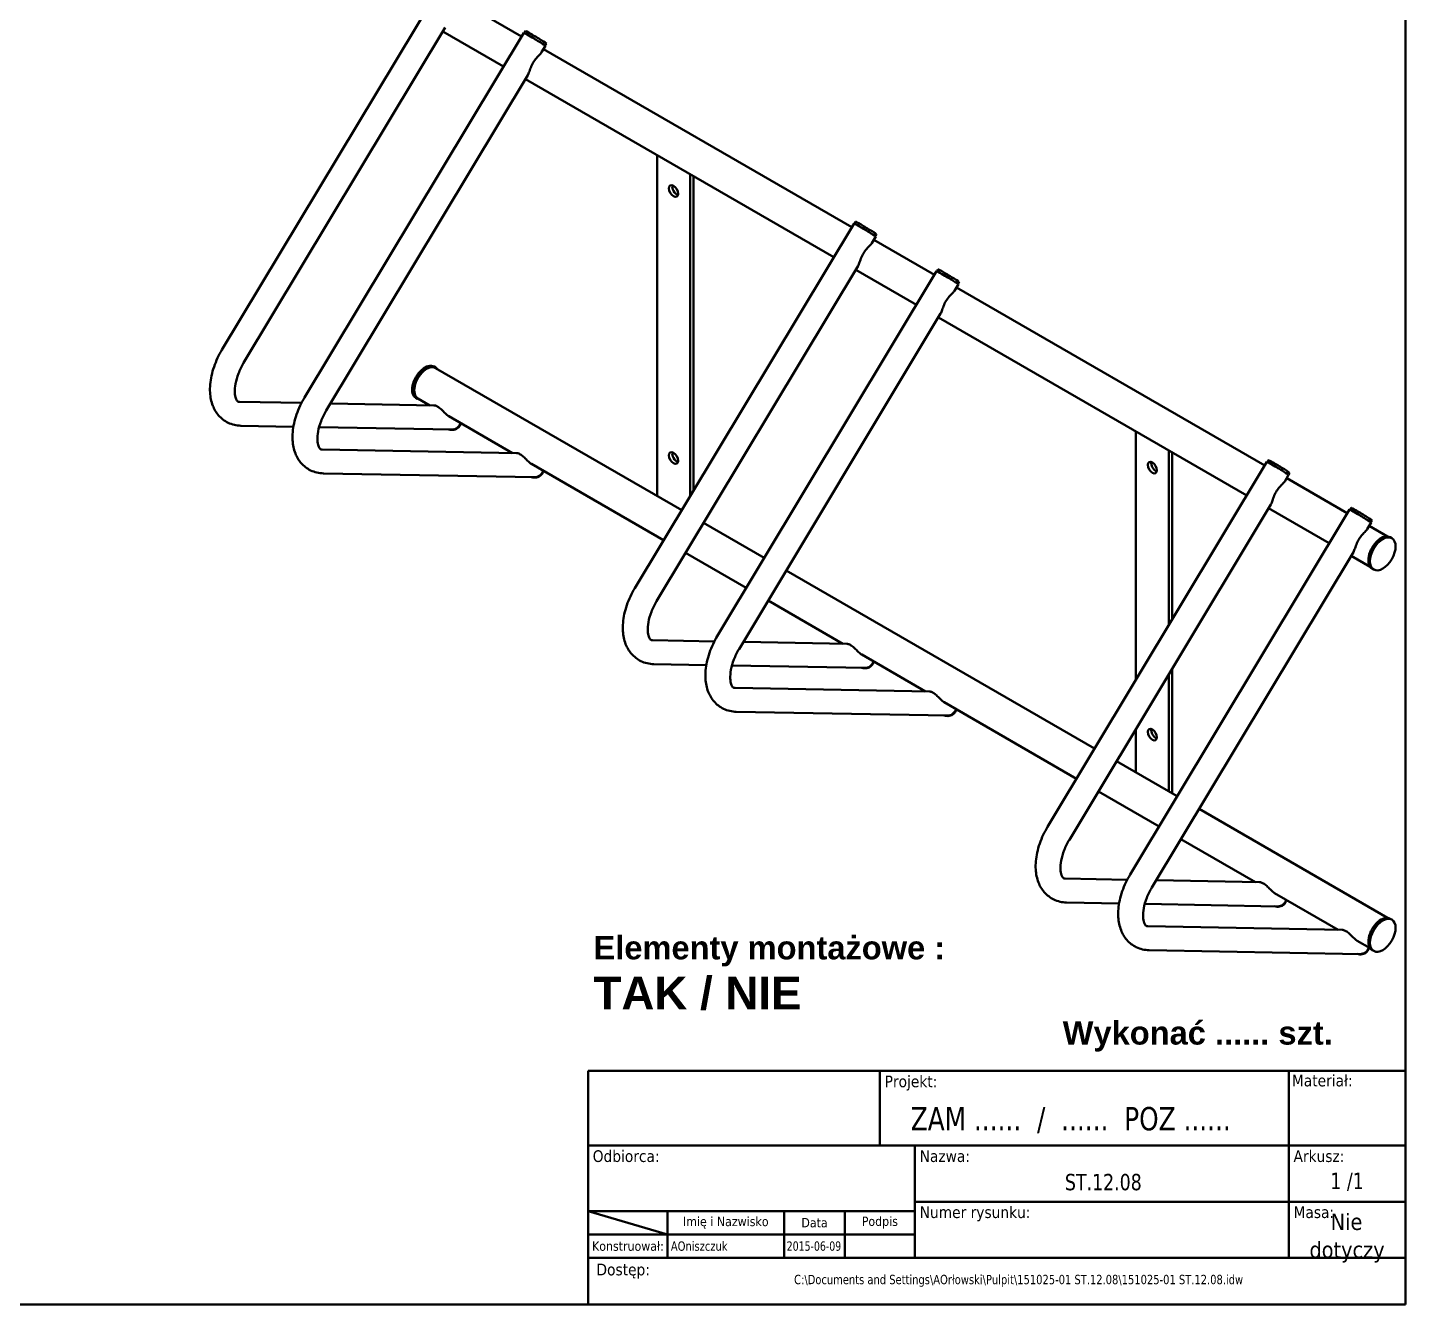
# Model space of a CAD drawing. Header units: millimetres. Extents: x 10 to 2960, y 10 to 2090.
# Drawn here: x 1485 to 2960, y 10 to 1377 of the extents above; entities that cross this region are included whole.
import ezdxf
from ezdxf.enums import TextEntityAlignment as Align

# ---------------------------------------------------------------- set-up
doc = ezdxf.new("R2010")
doc.units = ezdxf.units.MM
doc.header["$LTSCALE"] = 5
for name, color, linetype, lineweight in [('Geometria szkicu (ISO)', 7, 'Continuous', 25), ('Gruba ARTUR', 7, 'Continuous', 50), ('Krawędzie widoczneARTUR', 7, 'Continuous', 50), ('Symbol (ISO)', 7, 'Continuous', 25), ('SymboleARTUR', 7, 'Continuous', 18), ('SzkicARTUR', 7, 'Continuous', 35), ('Tytuł (ISO)', 7, 'Continuous', 50)]:
    doc.layers.add(name, color=color, linetype=linetype, lineweight=lineweight)
doc.styles.add('STANDARD-ARTUR', font='ARIAL.TTF')
doc.styles.add('Styl tekstu34', font='TAHOMA.TTF', dxfattribs={"width": 0.9})
doc.styles.add('Styl tekstu36', font='TAHOMA.TTF', dxfattribs={"width": 0.85})
doc.styles.add('Styl tekstu54', font='TAHOMA.TTF', dxfattribs={"width": 0.9})
doc.styles.add('TB napisy w tabelce', font='TAHOMA.TTF', dxfattribs={"width": 0.9})
doc.styles.add('TB opis w tabelce', font='TAHOMA.TTF')
doc.styles.add('Tekst notatki (ISO)', font='TAHOMA.TTF')

# ---------------------------------------------------------------- blocks, each defined once
blk = doc.blocks.new('Ramki Zwykła')
at = {"layer": 'SzkicARTUR', "lineweight": 50}
for p, q in [((592, 2), (592, 418)), ((2, 2), (592, 2))]:
    blk.add_line(p, q, dxfattribs=at)
blk = doc.blocks.new('Tabelki rysunkowe Inoplex')
at = {"layer": 'Geometria szkicu (ISO)', "lineweight": 50}
blk.add_line((196.54, 129.97), (196.54, 79.97), dxfattribs=at)
at = {"layer": 'Gruba ARTUR'}
for p, q in [((371.54, 129.97), (196.54, 129.97)), ((346.58, 113.97), (346.58, 129.97)), ((371.54, 79.97), (371.54, 129.97)), ((266.54, 113.97), (371.54, 113.97)), ((266.54, 113.97), (266.54, 89.97)), ((346.58, 113.97), (346.58, 89.97)), ((196.54, 79.97), (371.54, 79.97))]:
    blk.add_line(p, q, dxfattribs=at)
at = {"layer": 'Gruba ARTUR', "lineweight": 50}
for p, q in [((259.04, 129.97), (259.04, 113.97)), ((266.54, 113.97), (196.54, 113.97))]:
    blk.add_line(p, q, dxfattribs=at)
at = {"layer": 'Tytuł (ISO)'}
for p, q in [((196.54, 129.97), (371.54, 129.97)), ((196.54, 113.97), (196.54, 129.97)), ((196.54, 129.97), (266.54, 129.97)), ((266.54, 101.97), (346.58, 101.97)), ((346.58, 101.97), (371.54, 101.97)), ((196.54, 99.97), (213.54, 94.97)), ((196.54, 99.97), (266.54, 99.97)), ((213.54, 99.97), (213.54, 89.97)), ((238.54, 99.97), (238.54, 89.97)), ((251.54, 99.97), (251.54, 89.97)), ((196.54, 94.97), (266.54, 94.97)), ((196.54, 89.97), (371.54, 89.97))]:
    blk.add_line(p, q, dxfattribs=at)
at = {"layer": 'Symbol (ISO)', "char_height": 2.5, "attachment_point": 1, "style": 'TB opis w tabelce'}
for s, insert in [('Projekt:', (260.04, 128.97)), ('Materiał:', (347.24, 129.15)), ('Odbiorca:', (197.54, 112.97)), ('Nazwa:', (267.54, 112.97)), ('Arkusz:', (347.58, 112.97)), ('Numer rysunku:', (267.54, 100.97)), ('Masa:', (347.58, 100.97)), ('Dostęp:', (198.34, 88.7))]:
    blk.add_mtext(s, dxfattribs=dict(at, insert=insert))
at = {"layer": 'Symbol (ISO)'}
for s, insert, char_height, width, attachment_point, style in [('1 \\fTahoma|b0|i0;/1 ', (359.04, 106.2), 3.5, 24.3783, 5, 'TB napisy w tabelce'), ('\\fTahoma|b0|i0;\\H2.0000;Imię i Nazwisko', (226.03, 97.47), 2, 24.8698, 5, 'TB opis w tabelce'), ('\\fTahoma|b0|i0;\\H2.0000;Data', (245.03, 97.46), 2, 12.886, 5, 'TB opis w tabelce'), ('\\fTahoma|b0|i0;\\H2.0000;Podpis', (259.02, 97.49), 2, 14.8205, 5, 'TB opis w tabelce'), ('\\fTahoma|b0|i0;\\H2.0000; Konstruował:', (196.64, 92.44), 2, 16.8801, 4, 'TB opis w tabelce'), ('\\fTahoma|b0|i0;\\H2.0000; AOniszczuk', (213.6, 92.45), 2, 24.9099, 4, 'TB napisy w tabelce')]:
    blk.add_mtext(s, dxfattribs=dict(at, insert=insert, char_height=char_height, width=width, attachment_point=attachment_point, style=style))
for tag, p, height, style, width in [('PROJEKT_001', (265.63, 117.24), 5, 'Styl tekstu54', 0.9), ('NUMER_CZĘŚCI_001', (297.46, 104.42), 3.5, 'TB napisy w tabelce', 0.9), ('DATA_UTWORZENIA_001', (239.08, 91.47), 2, 'Styl tekstu36', 0.85), ('NAZWA_PLIKU_I_ŚCIEŻKA_001', (240.66, 84.31), 2, 'Styl tekstu34', 0.9)]:
    blk.add_attdef(tag, p, '', height=height, dxfattribs=dict(at, style=style, width=width))
at = {"layer": 'Symbol (ISO)', "width": 0.9}
for tag, height, style, p in [('MATERIAŁ', 5, 'Styl tekstu54', (359.15, 120)), ('SŁOWA_KLUCZOWE', 3.5, 'TB napisy w tabelce', (231.54, 105.97)), ('OPIS', 3.5, 'TB napisy w tabelce', (306.53, 94.11))]:
    blk.add_attdef(tag, text='', height=height, dxfattribs=dict(at, style=style)).set_placement(p, align=Align.MIDDLE_CENTER)
at = {"layer": 'Tytuł (ISO)', "style": 'Tekst notatki (ISO)'}
for tag, p in [('MASA\\P2;_001', (355.54, 95.92)), ('MASA\\P2;_002', (351, 89.93))]:
    blk.add_attdef(tag, p, '', height=3.5, dxfattribs=at)

msp = doc.modelspace()

# ---------------------------------------------------------------- linework, layer by layer
at = {"layer": 'Krawędzie widoczneARTUR'}
for p, q in [((1693.057, 1031.615), (1927.823, 1422.115)), ((2013.883, 1367.211), (1948.986, 1404.68)), ((1716.339, 1017.703), (1932.136, 1376.652)), ((1994.558, 1335.067), (1929.661, 1372.535)), ((2017.891, 1373.032), (2016.627, 1370.93)), ((1781.446, 980.584), (2016.211, 1371.084)), ((2035.282, 1350.167), (2039.492, 1357.172)), ((2040.388, 1359.507), (2039.16, 1357.465)), ((2367.436, 1163.087), (2037.374, 1353.649)), ((1804.727, 966.672), (2020.524, 1325.621)), ((2348.111, 1130.943), (2018.05, 1321.504)), ((2158.812, 875.288), (2158.812, 1240.235)), ((2194.167, 1219.823), (2194.167, 874.878)), ((2197.703, 1217.782), (2197.703, 880.759)), ((2134.999, 776.46), (2369.764, 1166.96)), ((2371.444, 1168.908), (2370.18, 1166.806)), ((2388.835, 1146.043), (2393.046, 1153.047)), ((2393.941, 1155.383), (2392.714, 1153.341)), ((2455.825, 1112.056), (2390.928, 1149.524)), ((2158.281, 762.547), (2374.078, 1121.497)), ((2223.388, 725.429), (2458.153, 1115.929)), ((2436.5, 1079.912), (2371.603, 1117.38)), ((2459.832, 1117.877), (2458.569, 1115.775)), ((2477.223, 1095.012), (2481.434, 1102.016)), ((2809.378, 907.932), (2479.316, 1098.493)), ((2482.33, 1104.352), (2481.102, 1102.31)), ((2246.669, 711.516), (2462.466, 1070.466)), ((2790.053, 875.788), (2459.991, 1066.349)), ((1921.896, 1012.793), (1920.128, 1013.814)), ((2185.241, 860.03), (1921.584, 1012.252)), ((1778.243, 974.827), (1712.026, 976.035)), ((1920.007, 972.24), (1809.289, 974.26)), ((1902.521, 979.235), (1900.753, 980.255)), ((1915.752, 972.317), (1902.834, 979.776)), ((2004.141, 921.286), (1935.983, 960.637)), ((1769.619, 949.47), (1713.4, 950.495)), ((1939.333, 946.373), (1797.069, 948.969)), ((1939.977, 945.991), (1938.406, 946.02)), ((2671.464, 944.255), (2671.464, 678.532)), ((2008.395, 921.209), (1800.414, 925.004)), ((2706.82, 737.34), (2706.82, 923.843)), ((2710.355, 743.221), (2710.355, 921.801)), ((2165.916, 827.885), (2024.371, 909.606)), ((2576.941, 521.305), (2811.706, 911.805)), ((2813.386, 913.753), (2812.122, 911.651)), ((2835.883, 900.228), (2834.655, 898.186)), ((2027.721, 895.342), (1801.789, 899.464)), ((2028.365, 894.96), (2026.794, 894.989)), ((2830.777, 890.888), (2834.988, 897.892)), ((2897.766, 856.901), (2832.869, 894.369)), ((2600.222, 507.392), (2816.02, 866.342)), ((2665.329, 470.274), (2900.094, 860.773)), ((2878.442, 824.757), (2813.545, 862.225)), ((2901.774, 862.722), (2900.51, 860.62)), ((2273.629, 808.999), (2208.732, 846.467)), ((2919.165, 839.857), (2923.376, 846.861)), ((2940.912, 831.991), (2921.258, 843.338)), ((2924.272, 849.197), (2923.044, 847.155)), ((2943.665, 831.123), (2945.433, 830.102)), ((2254.304, 776.854), (2189.407, 814.323)), ((2688.611, 456.361), (2904.408, 815.311)), ((2922.162, 799.515), (2901.933, 811.194)), ((2924.29, 797.564), (2926.058, 796.544)), ((2627.182, 604.874), (2297.121, 795.436)), ((2357.694, 717.162), (2277.796, 763.292)), ((2220.185, 719.671), (2153.968, 720.88)), ((2361.948, 717.085), (2251.231, 719.105)), ((2211.561, 694.314), (2155.342, 695.34)), ((2381.274, 691.218), (2239.011, 693.814)), ((2446.083, 666.131), (2377.925, 705.482)), ((2381.919, 690.836), (2380.348, 690.864)), ((2706.82, 558.896), (2706.82, 684.703)), ((2710.355, 556.854), (2710.355, 690.583)), ((2450.337, 666.054), (2242.356, 669.849)), ((2607.858, 572.73), (2466.313, 654.451)), ((2469.663, 640.187), (2243.73, 644.309)), ((2470.307, 639.805), (2468.736, 639.833)), ((2671.464, 625.894), (2671.464, 579.308)), ((2715.571, 553.843), (2650.674, 591.312)), ((2696.246, 521.699), (2631.349, 559.167)), ((2940.912, 423.742), (2739.062, 540.28)), ((2799.636, 462.007), (2719.738, 508.136)), ((2662.126, 464.516), (2595.909, 465.724)), ((2803.89, 461.929), (2693.173, 463.95)), ((2888.024, 410.976), (2819.867, 450.327)), ((2653.503, 439.159), (2597.284, 440.185)), ((2823.216, 436.062), (2680.952, 438.658)), ((2823.861, 435.681), (2822.29, 435.709)), ((2892.278, 410.898), (2684.298, 414.693)), ((2943.665, 422.875), (2945.433, 421.854)), ((2922.162, 391.266), (2908.255, 399.296)), ((2911.605, 385.031), (2685.672, 389.154)), ((2912.249, 384.65), (2910.678, 384.678)), ((2924.29, 389.316), (2926.058, 388.295))]:
    msp.add_line(p, q, dxfattribs=at)
for centre, major_axis, ratio, start_param, end_param in [((2029.139, 1366.27), (-11.249, 6.763), 0.02501685, 3.14159265, 6.28318531), ((2027.852, 1364.128), (11.641, -6.956), 0.02390911, 6.28312154, 9.4247142), ((2027.852, 1364.128), (-11.249, 6.763), 0.02501685, 4.59893857, 6.05724159), ((2180.025, 1203.71), (3.438, -5.954), 0.57735027, 3.68173663, 5.74304133), ((2381.405, 1160.004), (11.641, -6.956), 0.02390911, 6.28312154, 9.4247142), ((2381.405, 1160.004), (-11.249, 6.763), 0.02501685, 4.59893857, 6.05724159), ((2382.693, 1162.146), (-11.249, 6.763), 0.02501685, 3.14159265, 6.28318531), ((2469.793, 1108.973), (11.641, -6.956), 0.02390911, 6.28312154, 9.4247142), ((2469.793, 1108.973), (-11.249, 6.763), 0.02501685, 4.59893857, 6.05724159), ((2471.081, 1111.114), (-11.249, 6.763), 0.02501685, 3.14159265, 6.28318531), ((1910.441, 997.035), (-9.687, -16.779), 0.57735027, 3.14159265, 6.28318531), ((1912.209, 996.014), (-9.375, -16.238), 0.57735027, 3.14159265, 6.28318531), ((1912.209, 996.014), (9.688, 16.779), 0.57735027, 6.02849725, 9.67946602), ((1938.645, 959.142), (-0.239, -13.123), 0.77777897, 6.04518094, 6.60596448), ((1938.645, 959.142), (2.724, -12.571), 0.82616511, 6.09073712, 7.20752181), ((1940.217, 959.114), (-0.239, -13.123), 0.77777897, 0, 1.10059787), ((2180.025, 917.937), (3.438, -5.954), 0.57735027, 3.68173663, 5.74304133), ((2027.034, 908.111), (2.724, -12.571), 0.82616511, 6.09073712, 7.20752181), ((2028.605, 908.083), (-0.239, -13.123), 0.77777897, 0, 1.10059787), ((2692.678, 907.73), (3.438, -5.954), 0.57735027, 3.68173663, 5.74304133), ((2823.347, 904.848), (11.641, -6.956), 0.02390911, 6.28312154, 9.4247142), ((2823.347, 904.848), (-11.249, 6.763), 0.02501685, 4.59893857, 6.05724159), ((2824.634, 906.99), (-11.249, 6.763), 0.02501685, 3.14159265, 6.28318531), ((2027.034, 908.111), (-0.239, -13.123), 0.77777897, 6.04518094, 6.60596448), ((2911.735, 853.817), (11.641, -6.956), 0.02390911, 6.28312154, 9.4247142), ((2911.735, 853.817), (-11.249, 6.763), 0.02501685, 4.59893857, 6.05724159), ((2913.023, 855.959), (-11.249, 6.763), 0.02501685, 3.14159265, 6.28318531), ((2933.978, 814.344), (-9.688, -16.779), 0.57735027, 3.14159265, 6.28318531), ((2380.587, 703.987), (2.724, -12.571), 0.82616511, 6.09073712, 7.20752181), ((2382.158, 703.959), (-0.239, -13.123), 0.77777897, 0, 1.10059787), ((2380.587, 703.987), (-0.239, -13.123), 0.77777897, 6.04518094, 6.60596448), ((2468.976, 652.956), (-0.239, -13.123), 0.77777897, 6.04518094, 6.60596448), ((2468.976, 652.956), (2.724, -12.571), 0.82616511, 6.09073712, 7.20752181), ((2470.547, 652.928), (-0.239, -13.123), 0.77777897, 0, 1.10059787), ((2692.678, 621.957), (3.438, -5.954), 0.57735027, 3.68173663, 5.74304133), ((2822.529, 448.832), (2.724, -12.571), 0.82616511, 6.09073712, 7.20752181), ((2824.1, 448.803), (-0.239, -13.123), 0.77777897, 0, 1.10059787), ((2822.529, 448.832), (-0.239, -13.123), 0.77777897, 6.04518094, 6.60596448), ((2933.978, 406.095), (-9.687, -16.779), 0.57735027, 3.14159265, 6.28318531), ((2910.917, 397.801), (-0.239, -13.123), 0.77777897, 6.04518094, 6.60596448), ((2910.917, 397.801), (2.724, -12.571), 0.82616511, 6.09073712, 7.20752181), ((2912.488, 397.772), (-0.239, -13.123), 0.77777897, 0, 1.10059787)]:
    msp.add_ellipse(centre, major_axis=major_axis, ratio=ratio, start_param=start_param, end_param=end_param, dxfattribs=at)
for centre, major_axis in [((2176.49, 1201.669), (3.437, -5.954)), ((2176.49, 915.895), (3.437, -5.954)), ((2689.142, 905.689), (-3.437, 5.954)), ((2935.746, 813.323), (9.688, 16.779)), ((2689.142, 619.915), (-3.437, 5.954)), ((2935.746, 405.075), (9.687, 16.779))]:
    msp.add_ellipse(centre, major_axis=major_axis, ratio=0.57735027, dxfattribs=at)
for points, knots in [([(2020.524, 1325.622), (2020.675, 1325.874), (2020.823, 1326.158), (2021.247, 1327.085), (2021.512, 1327.806), (2022.272, 1330.008), (2022.839, 1331.835), (2024.302, 1335.56), (2025.209, 1337.452), (2027.202, 1340.767), (2028.441, 1342.445), (2031.016, 1345.435), (2032.339, 1346.754), (2033.883, 1348.384), (2034.378, 1348.927), (2034.968, 1349.687), (2035.139, 1349.933), (2035.28, 1350.167)], [1.11997074, 1.11997074, 1.11997074, 1.11997074, 1.23272213, 1.23272213, 1.45582849, 1.45582849, 1.92015296, 1.92015296, 2.38447743, 2.38447743, 2.84880191, 2.84880191, 3.31312638, 3.31312638, 3.53623274, 3.53623274, 3.64898413, 3.64898413, 3.64898413, 3.64898413]), ([(2374.077, 1121.498), (2374.229, 1121.75), (2374.376, 1122.034), (2374.8, 1122.961), (2375.065, 1123.682), (2375.826, 1125.884), (2376.393, 1127.71), (2377.855, 1131.436), (2378.763, 1133.328), (2380.756, 1136.643), (2381.994, 1138.321), (2384.569, 1141.311), (2385.893, 1142.63), (2387.436, 1144.26), (2387.932, 1144.803), (2388.522, 1145.563), (2388.693, 1145.809), (2388.833, 1146.043)], [1.11997074, 1.11997074, 1.11997074, 1.11997074, 1.23272213, 1.23272213, 1.45582849, 1.45582849, 1.92015296, 1.92015296, 2.38447743, 2.38447743, 2.84880191, 2.84880191, 3.31312638, 3.31312638, 3.53623274, 3.53623274, 3.64898413, 3.64898413, 3.64898413, 3.64898413]), ([(2462.466, 1070.467), (2462.617, 1070.719), (2462.765, 1071.003), (2463.189, 1071.93), (2463.453, 1072.651), (2464.214, 1074.853), (2464.781, 1076.679), (2466.243, 1080.405), (2467.151, 1082.297), (2469.144, 1085.612), (2470.383, 1087.29), (2472.957, 1090.28), (2474.281, 1091.599), (2475.825, 1093.229), (2476.32, 1093.772), (2476.91, 1094.532), (2477.081, 1094.778), (2477.222, 1095.012)], [1.11997074, 1.11997074, 1.11997074, 1.11997074, 1.23272213, 1.23272213, 1.45582849, 1.45582849, 1.92015296, 1.92015296, 2.38447743, 2.38447743, 2.84880191, 2.84880191, 3.31312638, 3.31312638, 3.53623274, 3.53623274, 3.64898413, 3.64898413, 3.64898413, 3.64898413]), ([(1713.4, 950.495), (1708.693, 950.581), (1703.911, 951.66), (1695.816, 955.593), (1692.333, 958.293), (1686.882, 964.569), (1684.79, 968.152), (1681.615, 976.308), (1680.662, 981.041), (1680.017, 991.684), (1680.564, 997.802), (1683.269, 1010.284), (1685.522, 1016.809), (1689.838, 1025.944), (1691.382, 1028.828), (1693.057, 1031.615)], [0, 0, 0, 0, 1.38981806, 1.38981806, 2.63883367, 2.63883367, 3.83881694, 3.83881694, 5.207597, 5.207597, 6.81119481, 6.81119481, 8.46768551, 8.46768551, 9.24837639, 9.24837639, 9.24837639, 9.24837639]), ([(1716.339, 1017.703), (1714.17, 1014.095), (1712.277, 1010.238), (1709.359, 1002.711), (1708.281, 998.941), (1707.01, 992.059), (1706.78, 988.838), (1707.012, 983.591), (1707.438, 981.443), (1708.442, 978.513), (1708.991, 977.628), (1709.74, 976.7), (1709.957, 976.55), (1710.467, 976.256), (1710.852, 976.056), (1712.026, 976.035)], [0, 0, 0, 0, 1.0106047, 1.0106047, 1.99962907, 1.99962907, 2.95926179, 2.95926179, 3.85658033, 3.85658033, 4.68890499, 4.68890499, 5.44818931, 5.44818931, 6.51234797, 6.51234797, 6.51234797, 6.51234797]), ([(1801.789, 899.464), (1797.082, 899.55), (1792.299, 900.629), (1784.205, 904.562), (1780.721, 907.262), (1775.27, 913.537), (1773.178, 917.121), (1770.003, 925.276), (1769.051, 930.01), (1768.405, 940.653), (1768.953, 946.771), (1771.657, 959.253), (1773.91, 965.778), (1778.227, 974.913), (1779.77, 977.797), (1781.446, 980.584)], [0, 0, 0, 0, 1.38981806, 1.38981806, 2.63883367, 2.63883367, 3.83881694, 3.83881694, 5.207597, 5.207597, 6.81119481, 6.81119481, 8.46768551, 8.46768551, 9.24837639, 9.24837639, 9.24837639, 9.24837639]), ([(1804.727, 966.672), (1802.559, 963.064), (1800.665, 959.207), (1797.748, 951.68), (1796.669, 947.91), (1795.398, 941.028), (1795.169, 937.807), (1795.401, 932.56), (1795.827, 930.412), (1796.83, 927.482), (1797.379, 926.597), (1798.128, 925.669), (1798.346, 925.519), (1798.855, 925.225), (1799.24, 925.025), (1800.414, 925.004)], [0, 0, 0, 0, 1.0106047, 1.0106047, 1.99962907, 1.99962907, 2.95926179, 2.95926179, 3.85658033, 3.85658033, 4.68890499, 4.68890499, 5.44818931, 5.44818931, 6.51234797, 6.51234797, 6.51234797, 6.51234797]), ([(1935.983, 960.639), (1935.376, 960.99), (1934.777, 961.415), (1933.731, 962.266), (1933.212, 962.728), (1932.161, 963.73), (1931.627, 964.269), (1930.581, 965.332), (1930.008, 965.921), (1928.831, 967.092), (1928.226, 967.673), (1926.399, 969.305), (1925.153, 970.239), (1922.895, 971.543), (1921.739, 971.996), (1920.507, 972.21), (1920.246, 972.235), (1920.007, 972.24)], [2.20898786, 2.20898786, 2.20898786, 2.20898786, 2.42244033, 2.42244033, 2.59637774, 2.59637774, 2.77031516, 2.77031516, 2.9619256, 2.9619256, 3.15353605, 3.15353605, 3.53675693, 3.53675693, 3.91997781, 3.91997781, 4.03149767, 4.03149767, 4.03149767, 4.03149767]), ([(2024.372, 909.608), (2023.765, 909.959), (2023.166, 910.384), (2022.119, 911.235), (2021.601, 911.697), (2020.55, 912.699), (2020.015, 913.237), (2018.97, 914.301), (2018.396, 914.89), (2017.219, 916.061), (2016.614, 916.642), (2014.787, 918.274), (2013.541, 919.208), (2011.283, 920.512), (2010.127, 920.965), (2008.895, 921.179), (2008.634, 921.204), (2008.395, 921.208)], [2.20898786, 2.20898786, 2.20898786, 2.20898786, 2.42244033, 2.42244033, 2.59637774, 2.59637774, 2.77031516, 2.77031516, 2.9619256, 2.9619256, 3.15353605, 3.15353605, 3.53675693, 3.53675693, 3.91997781, 3.91997781, 4.03149767, 4.03149767, 4.03149767, 4.03149767]), ([(2816.019, 866.343), (2816.17, 866.595), (2816.318, 866.879), (2816.742, 867.806), (2817.007, 868.527), (2817.767, 870.729), (2818.334, 872.555), (2819.797, 876.281), (2820.705, 878.172), (2822.698, 881.488), (2823.936, 883.166), (2826.511, 886.156), (2827.834, 887.474), (2829.378, 889.105), (2829.873, 889.648), (2830.463, 890.408), (2830.634, 890.654), (2830.775, 890.888)], [1.11997074, 1.11997074, 1.11997074, 1.11997074, 1.23272213, 1.23272213, 1.45582849, 1.45582849, 1.92015296, 1.92015296, 2.38447743, 2.38447743, 2.84880191, 2.84880191, 3.31312638, 3.31312638, 3.53623274, 3.53623274, 3.64898413, 3.64898413, 3.64898413, 3.64898413]), ([(2904.407, 815.312), (2904.559, 815.564), (2904.706, 815.848), (2905.13, 816.775), (2905.395, 817.496), (2906.156, 819.698), (2906.723, 821.524), (2908.185, 825.25), (2909.093, 827.141), (2911.086, 830.457), (2912.324, 832.135), (2914.899, 835.125), (2916.223, 836.443), (2917.766, 838.074), (2918.262, 838.617), (2918.852, 839.377), (2919.023, 839.623), (2919.163, 839.857)], [1.11997074, 1.11997074, 1.11997074, 1.11997074, 1.23272213, 1.23272213, 1.45582849, 1.45582849, 1.92015296, 1.92015296, 2.38447743, 2.38447743, 2.84880191, 2.84880191, 3.31312638, 3.31312638, 3.53623274, 3.53623274, 3.64898413, 3.64898413, 3.64898413, 3.64898413]), ([(2155.342, 695.34), (2150.635, 695.426), (2145.853, 696.505), (2137.758, 700.438), (2134.275, 703.138), (2128.824, 709.413), (2126.732, 712.997), (2123.557, 721.152), (2122.604, 725.886), (2121.959, 736.529), (2122.506, 742.647), (2125.211, 755.128), (2127.464, 761.654), (2131.78, 770.789), (2133.324, 773.673), (2134.999, 776.46)], [0, 0, 0, 0, 1.38981806, 1.38981806, 2.63883367, 2.63883367, 3.83881694, 3.83881694, 5.207597, 5.207597, 6.81119481, 6.81119481, 8.46768551, 8.46768551, 9.24837639, 9.24837639, 9.24837639, 9.24837639]), ([(2158.281, 762.547), (2156.112, 758.94), (2154.219, 755.082), (2151.301, 747.556), (2150.223, 743.786), (2148.952, 736.904), (2148.722, 733.683), (2148.954, 728.436), (2149.38, 726.288), (2150.383, 723.358), (2150.933, 722.473), (2151.682, 721.545), (2151.899, 721.395), (2152.408, 721.1), (2152.794, 720.901), (2153.968, 720.88)], [0, 0, 0, 0, 1.0106047, 1.0106047, 1.99962907, 1.99962907, 2.95926179, 2.95926179, 3.85658033, 3.85658033, 4.68890499, 4.68890499, 5.44818931, 5.44818931, 6.51234797, 6.51234797, 6.51234797, 6.51234797]), ([(2243.73, 644.309), (2239.024, 644.395), (2234.241, 645.474), (2226.146, 649.407), (2222.663, 652.107), (2217.212, 658.382), (2215.12, 661.966), (2211.945, 670.121), (2210.992, 674.855), (2210.347, 685.498), (2210.894, 691.616), (2213.599, 704.097), (2215.852, 710.623), (2220.168, 719.758), (2221.712, 722.642), (2223.388, 725.429)], [0, 0, 0, 0, 1.38981806, 1.38981806, 2.63883367, 2.63883367, 3.83881694, 3.83881694, 5.207597, 5.207597, 6.81119481, 6.81119481, 8.46768551, 8.46768551, 9.24837639, 9.24837639, 9.24837639, 9.24837639]), ([(2246.669, 711.516), (2244.5, 707.909), (2242.607, 704.051), (2239.689, 696.525), (2238.611, 692.755), (2237.34, 685.873), (2237.11, 682.652), (2237.342, 677.405), (2237.769, 675.257), (2238.772, 672.327), (2239.321, 671.442), (2240.07, 670.514), (2240.287, 670.364), (2240.797, 670.069), (2241.182, 669.87), (2242.356, 669.849)], [0, 0, 0, 0, 1.0106047, 1.0106047, 1.99962907, 1.99962907, 2.95926179, 2.95926179, 3.85658033, 3.85658033, 4.68890499, 4.68890499, 5.44818931, 5.44818931, 6.51234797, 6.51234797, 6.51234797, 6.51234797]), ([(2377.925, 705.484), (2377.318, 705.835), (2376.719, 706.26), (2375.672, 707.111), (2375.154, 707.573), (2374.103, 708.575), (2373.569, 709.113), (2372.523, 710.177), (2371.95, 710.766), (2370.772, 711.937), (2370.168, 712.517), (2368.34, 714.15), (2367.094, 715.084), (2364.836, 716.388), (2363.681, 716.84), (2362.448, 717.055), (2362.188, 717.08), (2361.949, 717.084)], [2.20898786, 2.20898786, 2.20898786, 2.20898786, 2.42244033, 2.42244033, 2.59637774, 2.59637774, 2.77031516, 2.77031516, 2.9619256, 2.9619256, 3.15353605, 3.15353605, 3.53675693, 3.53675693, 3.91997781, 3.91997781, 4.03149767, 4.03149767, 4.03149767, 4.03149767]), ([(2466.313, 654.453), (2465.706, 654.804), (2465.107, 655.229), (2464.061, 656.079), (2463.542, 656.542), (2462.492, 657.544), (2461.957, 658.082), (2460.911, 659.146), (2460.338, 659.735), (2459.161, 660.906), (2458.556, 661.486), (2456.729, 663.119), (2455.483, 664.053), (2453.225, 665.357), (2452.069, 665.809), (2450.837, 666.024), (2450.576, 666.049), (2450.337, 666.053)], [2.20898786, 2.20898786, 2.20898786, 2.20898786, 2.42244033, 2.42244033, 2.59637774, 2.59637774, 2.77031516, 2.77031516, 2.9619256, 2.9619256, 3.15353605, 3.15353605, 3.53675693, 3.53675693, 3.91997781, 3.91997781, 4.03149767, 4.03149767, 4.03149767, 4.03149767]), ([(2597.284, 440.185), (2592.577, 440.271), (2587.794, 441.349), (2579.7, 445.283), (2576.216, 447.983), (2570.766, 454.258), (2568.674, 457.842), (2565.498, 465.997), (2564.546, 470.731), (2563.9, 481.374), (2564.448, 487.492), (2567.152, 499.973), (2569.406, 506.499), (2573.722, 515.634), (2575.265, 518.517), (2576.941, 521.305)], [0, 0, 0, 0, 1.38981806, 1.38981806, 2.63883367, 2.63883367, 3.83881694, 3.83881694, 5.207597, 5.207597, 6.81119481, 6.81119481, 8.46768551, 8.46768551, 9.24837639, 9.24837639, 9.24837639, 9.24837639]), ([(2600.222, 507.392), (2598.054, 503.785), (2596.16, 499.927), (2593.243, 492.401), (2592.165, 488.631), (2590.894, 481.748), (2590.664, 478.527), (2590.896, 473.28), (2591.322, 471.133), (2592.325, 468.203), (2592.874, 467.318), (2593.624, 466.39), (2593.841, 466.239), (2594.35, 465.945), (2594.735, 465.746), (2595.909, 465.724)], [0, 0, 0, 0, 1.0106047, 1.0106047, 1.99962907, 1.99962907, 2.95926179, 2.95926179, 3.85658033, 3.85658033, 4.68890499, 4.68890499, 5.44818931, 5.44818931, 6.51234797, 6.51234797, 6.51234797, 6.51234797]), ([(2685.672, 389.154), (2680.965, 389.24), (2676.183, 390.318), (2668.088, 394.252), (2664.605, 396.952), (2659.154, 403.227), (2657.062, 406.811), (2653.887, 414.966), (2652.934, 419.7), (2652.289, 430.343), (2652.836, 436.461), (2655.541, 448.942), (2657.794, 455.468), (2662.11, 464.603), (2663.654, 467.486), (2665.329, 470.274)], [0, 0, 0, 0, 1.38981806, 1.38981806, 2.63883367, 2.63883367, 3.83881694, 3.83881694, 5.207597, 5.207597, 6.81119481, 6.81119481, 8.46768551, 8.46768551, 9.24837639, 9.24837639, 9.24837639, 9.24837639]), ([(2819.867, 450.329), (2819.26, 450.68), (2818.661, 451.105), (2817.614, 451.955), (2817.096, 452.418), (2816.045, 453.42), (2815.511, 453.958), (2814.465, 455.022), (2813.892, 455.611), (2812.714, 456.781), (2812.109, 457.362), (2810.282, 458.995), (2809.036, 459.929), (2806.778, 461.233), (2805.622, 461.685), (2804.39, 461.899), (2804.129, 461.925), (2803.89, 461.929)], [2.20898786, 2.20898786, 2.20898786, 2.20898786, 2.42244033, 2.42244033, 2.59637774, 2.59637774, 2.77031516, 2.77031516, 2.9619256, 2.9619256, 3.15353605, 3.15353605, 3.53675693, 3.53675693, 3.91997781, 3.91997781, 4.03149767, 4.03149767, 4.03149767, 4.03149767]), ([(2688.611, 456.361), (2686.442, 452.754), (2684.549, 448.896), (2681.631, 441.37), (2680.553, 437.6), (2679.282, 430.717), (2679.052, 427.496), (2679.284, 422.249), (2679.71, 420.102), (2680.713, 417.172), (2681.263, 416.287), (2682.012, 415.359), (2682.229, 415.208), (2682.739, 414.914), (2683.124, 414.715), (2684.298, 414.693)], [0, 0, 0, 0, 1.0106047, 1.0106047, 1.99962907, 1.99962907, 2.95926179, 2.95926179, 3.85658033, 3.85658033, 4.68890499, 4.68890499, 5.44818931, 5.44818931, 6.51234797, 6.51234797, 6.51234797, 6.51234797]), ([(2908.255, 399.298), (2907.648, 399.649), (2907.049, 400.074), (2906.002, 400.924), (2905.484, 401.387), (2904.433, 402.389), (2903.899, 402.927), (2902.853, 403.991), (2902.28, 404.58), (2901.102, 405.75), (2900.498, 406.331), (2898.671, 407.964), (2897.424, 408.898), (2895.166, 410.202), (2894.011, 410.654), (2892.778, 410.868), (2892.518, 410.894), (2892.279, 410.898)], [2.20898786, 2.20898786, 2.20898786, 2.20898786, 2.42244033, 2.42244033, 2.59637774, 2.59637774, 2.77031516, 2.77031516, 2.9619256, 2.9619256, 3.15353605, 3.15353605, 3.53675693, 3.53675693, 3.91997781, 3.91997781, 4.03149767, 4.03149767, 4.03149767, 4.03149767])]:
    msp.add_open_spline(points, degree=3, knots=knots, dxfattribs=at)

# ---------------------------------------------------------------- block references
at = {"xscale": 5, "yscale": 5, "zscale": 5}
msp.add_blockref('Ramki Zwykła', (0, 0), dxfattribs=at)
msp.add_blockref('Tabelki rysunkowe Inoplex', (1102.277, -389.867), dxfattribs=at).add_auto_attribs({'NAZWA_PLIKU_I_ŚCIEŻKA_001': 'C:\\Documents and Settings\\AOrłowski\\Pulpit\\151025-01 ST.12.08\\151025-01 ST.12.08.idw', 'DATA_UTWORZENIA_001': '2015-06-09', 'NUMER_CZĘŚCI_001': ' ST.12.08', 'MASA\\P2;_001': 'Nie', 'PROJEKT_001': 'ZAM ......  /  ......  POZ ......', 'MASA\\P2;_002': 'dotyczy'})

# ---------------------------------------------------------------- texts
at = {"layer": 'SymboleARTUR', "color": 7, "insert": (2090.828, 364.509), "char_height": 12.5, "width": 376.48628, "attachment_point": 4, "line_spacing_factor": 0.697544, "style": 'STANDARD-ARTUR'}
msp.add_mtext('{\\fArial|b1|i0|c238|p34;\\H2x;Elementy montażowe :\\H0.7x;\\P} {\\H2.057x; }\\P{\\fArial|b1|i0|c238|p34;\\H2.8x;TAK / NIE\\H1.1878x; }', dxfattribs=at)
at = {"layer": 'SymboleARTUR', "color": 7, "insert": (2593.08, 296.854), "char_height": 25, "width": 289.11965, "attachment_point": 4, "style": 'STANDARD-ARTUR'}
msp.add_mtext('{\\fArial|b1|i0;\\H25.0000;Wykonać ...... szt.}', dxfattribs=at)

doc.saveas('drawing.dxf')
